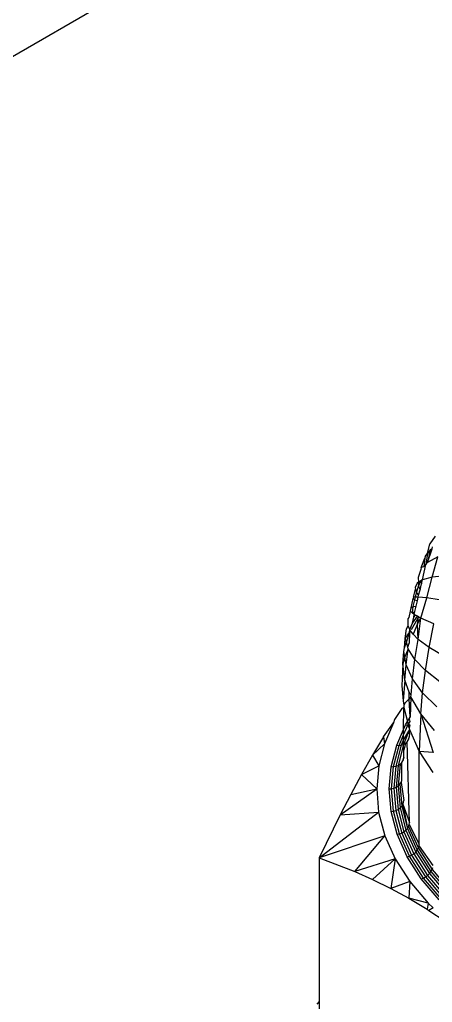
# Model space of a CAD drawing. Header units: millimetres. Extents: x 243 to 2849, y 203 to 3454.
# Drawn here: x 2139.64 to 2147.81, y 1682.94 to 1702.38 of the extents above; entities that cross this region are included whole.
import ezdxf

# ---------------------------------------------------------------- set-up
doc = ezdxf.new("R2010")
doc.units = ezdxf.units.MM

msp = doc.modelspace()

# ---------------------------------------------------------------- linework, layer by layer
for p, q in [((2153.706, 1709.847), (2120.413, 1690.625)), ((2147.862, 1692.162), (2147.759, 1692.007)), ((2147.714, 1691.637), (2147.804, 1691.912)), ((2147.715, 1691.821), (2147.759, 1692.007)), ((2147.804, 1691.912), (2147.765, 1691.888)), ((2147.804, 1691.912), (2147.813, 1691.952)), ((2147.59, 1691.54), (2147.657, 1691.723)), ((2147.657, 1691.723), (2147.638, 1691.557)), ((2147.669, 1691.761), (2147.657, 1691.723)), ((2147.669, 1691.761), (2147.715, 1691.821)), ((2147.715, 1691.821), (2147.679, 1691.6)), ((2147.765, 1691.888), (2147.714, 1691.637)), ((2147.918, 1691.75), (2147.714, 1691.637)), ((2147.765, 1691.888), (2147.715, 1691.821)), ((2147.802, 1691.349), (2147.918, 1691.75)), ((2147.59, 1691.54), (2147.584, 1691.501)), ((2147.638, 1691.557), (2147.59, 1691.54)), ((2147.617, 1691.3), (2147.679, 1691.6)), ((2147.679, 1691.6), (2147.638, 1691.557)), ((2147.679, 1691.6), (2147.714, 1691.637)), ((2147.584, 1691.501), (2147.527, 1691.345)), ((2147.527, 1691.345), (2147.532, 1691.248)), ((2147.802, 1691.349), (2147.617, 1691.3)), ((2147.697, 1690.939), (2147.802, 1691.349)), ((2148.062, 1691.375), (2147.802, 1691.349)), ((2147.506, 1691.231), (2147.468, 1691.144)), ((2147.468, 1691.144), (2147.476, 1691.115)), ((2147.498, 1691.04), (2147.537, 1691.174)), ((2147.532, 1691.248), (2147.506, 1691.231)), ((2147.583, 1691.279), (2147.532, 1691.248)), ((2147.532, 1691.248), (2147.537, 1691.174)), ((2147.537, 1691.174), (2147.583, 1691.279)), ((2147.537, 1691.174), (2147.566, 1691.101)), ((2147.566, 1691.101), (2147.596, 1691.219)), ((2147.617, 1691.3), (2147.583, 1691.279)), ((2147.583, 1691.279), (2147.596, 1691.219)), ((2147.596, 1691.219), (2147.617, 1691.3)), ((2147.388, 1690.741), (2147.429, 1690.928)), ((2147.435, 1690.955), (2147.429, 1690.928)), ((2147.429, 1690.928), (2147.463, 1690.904)), ((2147.435, 1690.955), (2147.476, 1691.115)), ((2147.476, 1690.956), (2147.435, 1690.955)), ((2147.463, 1690.904), (2147.476, 1690.956)), ((2147.476, 1691.115), (2147.498, 1691.04)), ((2147.476, 1690.956), (2147.498, 1691.04)), ((2147.528, 1690.956), (2147.476, 1690.956)), ((2147.498, 1691.04), (2147.537, 1690.991)), ((2147.512, 1690.883), (2147.528, 1690.956)), ((2147.528, 1690.956), (2147.537, 1690.991)), ((2147.697, 1690.939), (2147.528, 1690.956)), ((2147.537, 1690.991), (2147.566, 1691.101)), ((2147.583, 1690.539), (2147.697, 1690.939)), ((2147.941, 1690.903), (2147.697, 1690.939)), ((2147.374, 1690.678), (2147.388, 1690.741)), ((2147.388, 1690.741), (2147.432, 1690.767)), ((2147.418, 1690.639), (2147.432, 1690.767)), ((2147.432, 1690.767), (2147.463, 1690.904)), ((2147.432, 1690.767), (2147.488, 1690.777)), ((2147.463, 1690.904), (2147.512, 1690.883)), ((2147.464, 1690.669), (2147.488, 1690.777)), ((2147.488, 1690.777), (2147.512, 1690.883)), ((2147.33, 1690.526), (2147.35, 1690.553)), ((2147.35, 1690.553), (2147.374, 1690.678)), ((2147.418, 1690.639), (2147.374, 1690.678)), ((2147.418, 1690.639), (2147.464, 1690.669)), ((2147.451, 1690.61), (2147.418, 1690.639)), ((2147.419, 1690.443), (2147.514, 1690.576)), ((2147.419, 1690.443), (2147.441, 1690.558)), ((2147.441, 1690.558), (2147.451, 1690.61)), ((2147.441, 1690.558), (2147.477, 1690.596)), ((2147.451, 1690.61), (2147.464, 1690.669)), ((2147.514, 1690.576), (2147.451, 1690.61)), ((2147.543, 1690.561), (2147.514, 1690.576)), ((2147.517, 1690.429), (2147.583, 1690.539)), ((2147.521, 1690.535), (2147.543, 1690.561)), ((2147.527, 1690.119), (2147.583, 1690.539)), ((2147.583, 1690.539), (2147.543, 1690.561)), ((2147.835, 1690.428), (2147.583, 1690.539)), ((2147.298, 1690.326), (2147.329, 1690.388)), ((2147.329, 1690.388), (2147.33, 1690.526)), ((2147.364, 1690.314), (2147.329, 1690.388)), ((2147.364, 1690.314), (2147.419, 1690.443)), ((2147.395, 1690.316), (2147.521, 1690.535)), ((2147.517, 1690.429), (2147.429, 1690.223)), ((2147.521, 1690.535), (2147.517, 1690.429)), ((2147.527, 1690.119), (2147.517, 1690.429)), ((2147.745, 1689.959), (2147.835, 1690.428)), ((2147.274, 1690.134), (2147.298, 1690.326)), ((2147.274, 1690.134), (2147.359, 1690.253)), ((2147.295, 1690.064), (2147.359, 1690.253)), ((2147.359, 1690.253), (2147.35, 1690.044)), ((2147.359, 1690.253), (2147.364, 1690.314)), ((2147.359, 1690.253), (2147.378, 1690.286)), ((2147.378, 1690.286), (2147.364, 1690.314)), ((2147.429, 1690.223), (2147.378, 1690.286)), ((2147.527, 1690.119), (2147.429, 1690.223)), ((2147.247, 1689.881), (2147.257, 1689.953)), ((2147.257, 1689.953), (2147.274, 1690.134)), ((2147.257, 1689.953), (2147.295, 1690.064)), ((2147.295, 1690.064), (2147.274, 1690.134)), ((2147.325, 1689.962), (2147.295, 1690.064)), ((2147.325, 1689.962), (2147.35, 1690.044)), ((2147.333, 1689.935), (2147.325, 1689.962)), ((2147.464, 1689.722), (2147.527, 1690.119)), ((2147.745, 1689.959), (2147.527, 1690.119)), ((2147.672, 1689.502), (2147.745, 1689.959)), ((2148.038, 1689.79), (2147.745, 1689.959)), ((2147.224, 1689.638), (2147.247, 1689.881)), ((2147.266, 1689.772), (2147.224, 1689.638)), ((2147.266, 1689.772), (2147.247, 1689.881)), ((2147.333, 1689.935), (2147.266, 1689.772)), ((2147.293, 1689.615), (2147.266, 1689.772)), ((2147.293, 1689.615), (2147.333, 1689.935)), ((2147.464, 1689.722), (2147.333, 1689.935)), ((2147.224, 1689.638), (2147.207, 1689.203)), ((2147.265, 1689.313), (2147.224, 1689.638)), ((2147.265, 1689.313), (2147.293, 1689.615)), ((2147.416, 1689.341), (2147.293, 1689.615)), ((2147.416, 1689.341), (2147.464, 1689.722)), ((2147.672, 1689.502), (2147.464, 1689.722)), ((2147.617, 1689.063), (2147.672, 1689.502)), ((2147.957, 1689.277), (2147.672, 1689.502)), ((2147.207, 1689.203), (2147.232, 1688.905)), ((2147.265, 1689.313), (2147.232, 1688.905)), ((2147.35, 1689.073), (2147.265, 1689.313)), ((2147.387, 1689.021), (2147.416, 1689.341)), ((2147.617, 1689.063), (2147.416, 1689.341)), ((2147.387, 1689.021), (2147.35, 1689.073)), ((2147.35, 1688.945), (2147.35, 1689.073)), ((2147.383, 1688.981), (2147.35, 1688.945)), ((2147.383, 1688.981), (2147.367, 1688.578)), ((2147.383, 1688.981), (2147.387, 1689.021)), ((2147.579, 1688.648), (2147.383, 1688.981)), ((2147.579, 1688.648), (2147.617, 1689.063)), ((2147.895, 1688.784), (2147.617, 1689.063)), ((2147.232, 1688.905), (2147.246, 1688.816)), ((2147.246, 1688.816), (2147.244, 1688.77)), ((2147.274, 1688.862), (2147.246, 1688.816)), ((2147.35, 1688.945), (2147.274, 1688.862)), ((2147.367, 1688.578), (2147.35, 1688.945)), ((2147.207, 1688.752), (2147.057, 1688.537)), ((2147.244, 1688.77), (2147.207, 1688.752)), ((2147.239, 1688.337), (2147.244, 1688.77)), ((2147.244, 1688.77), (2147.316, 1688.493)), ((2147.579, 1688.648), (2147.55, 1687.903)), ((2147.579, 1688.648), (2147.827, 1687.884)), ((2147.852, 1688.318), (2147.579, 1688.648)), ((2146.839, 1688.19), (2147.038, 1688.47)), ((2147.038, 1688.47), (2146.86, 1688.053)), ((2147.057, 1688.537), (2147.038, 1688.47)), ((2147.239, 1688.337), (2147.278, 1688.429)), ((2147.24, 1688.234), (2147.321, 1688.425)), ((2147.278, 1688.429), (2147.316, 1688.493)), ((2147.278, 1688.429), (2147.321, 1688.425)), ((2147.316, 1688.493), (2147.35, 1688.55)), ((2147.316, 1688.493), (2147.321, 1688.425)), ((2147.35, 1688.473), (2147.321, 1688.425)), ((2147.321, 1688.425), (2147.361, 1688.428)), ((2147.321, 1688.425), (2147.35, 1688.362)), ((2147.35, 1688.55), (2147.367, 1688.578)), ((2147.35, 1688.55), (2147.364, 1688.496)), ((2147.364, 1688.496), (2147.35, 1688.473)), ((2147.35, 1688.362), (2147.35, 1688.473)), ((2147.361, 1688.428), (2147.35, 1688.362)), ((2147.105, 1688.025), (2147.239, 1688.337)), ((2147.15, 1688.023), (2147.24, 1688.234)), ((2147.24, 1688.234), (2147.239, 1688.337)), ((2147.358, 1688.334), (2147.239, 1688.043)), ((2147.241, 1688.138), (2147.24, 1688.234)), ((2147.358, 1688.334), (2147.241, 1688.138)), ((2147.35, 1688.362), (2147.358, 1688.334)), ((2147.358, 1688.25), (2147.35, 1688.201)), ((2147.358, 1688.334), (2147.55, 1687.903)), ((2147.358, 1688.25), (2147.358, 1688.334)), ((2146.839, 1688.19), (2146.622, 1687.826)), ((2146.622, 1687.826), (2146.86, 1688.053)), ((2146.86, 1688.053), (2146.747, 1687.615)), ((2146.839, 1688.19), (2146.86, 1688.053)), ((2146.996, 1687.601), (2147.105, 1688.025)), ((2147.041, 1687.602), (2147.15, 1688.023)), ((2147.195, 1688.029), (2147.087, 1687.61)), ((2147.105, 1688.025), (2147.15, 1688.023)), ((2147.239, 1688.043), (2147.132, 1687.627)), ((2147.15, 1688.023), (2147.195, 1688.029)), ((2147.241, 1688.138), (2147.195, 1688.029)), ((2147.195, 1688.029), (2147.239, 1688.043)), ((2147.239, 1688.043), (2147.241, 1688.138)), ((2147.239, 1688.043), (2147.278, 1688.065)), ((2147.243, 1687.928), (2147.239, 1688.043)), ((2147.278, 1688.065), (2147.243, 1687.928)), ((2147.278, 1688.065), (2147.31, 1688.094)), ((2147.31, 1688.094), (2147.333, 1688.128)), ((2147.358, 1686.497), (2147.31, 1688.094)), ((2147.35, 1688.201), (2147.333, 1688.128)), ((2147.333, 1688.128), (2147.346, 1688.164)), ((2147.35, 1688.201), (2147.346, 1688.164)), ((2146.622, 1687.826), (2146.407, 1687.446)), ((2146.622, 1687.826), (2146.747, 1687.615)), ((2147.245, 1687.791), (2147.243, 1687.928)), ((2147.827, 1687.884), (2147.55, 1687.903)), ((2147.55, 1687.903), (2147.82, 1687.483)), ((2147.55, 1686.066), (2147.55, 1687.903)), ((2147.087, 1687.61), (2147.132, 1687.627)), ((2147.132, 1687.627), (2147.094, 1687.196)), ((2147.132, 1687.627), (2147.172, 1687.651)), ((2147.172, 1687.651), (2147.134, 1687.222)), ((2147.172, 1687.651), (2147.204, 1687.681)), ((2147.204, 1687.681), (2147.227, 1687.717)), ((2147.207, 1687.491), (2147.204, 1687.681)), ((2147.245, 1687.791), (2147.227, 1687.717)), ((2147.227, 1687.717), (2147.24, 1687.754)), ((2147.24, 1687.754), (2147.245, 1687.791)), ((2146.407, 1687.446), (2146.195, 1687.053)), ((2146.407, 1687.446), (2146.747, 1687.615)), ((2146.407, 1687.446), (2146.707, 1687.163)), ((2146.747, 1687.615), (2146.707, 1687.163)), ((2146.957, 1687.162), (2146.996, 1687.601)), ((2146.996, 1687.601), (2147.041, 1687.602)), ((2147.003, 1687.166), (2147.041, 1687.602)), ((2147.041, 1687.602), (2147.087, 1687.61)), ((2147.087, 1687.61), (2147.049, 1687.177)), ((2147.207, 1687.366), (2147.207, 1687.491)), ((2147.134, 1687.222), (2147.167, 1687.255)), ((2147.167, 1687.255), (2147.19, 1687.291)), ((2147.167, 1687.255), (2147.203, 1686.819)), ((2147.19, 1687.291), (2147.203, 1687.329)), ((2147.19, 1687.291), (2147.244, 1686.933)), ((2147.203, 1687.329), (2147.207, 1687.366)), ((2145.984, 1686.646), (2146.707, 1687.163)), ((2146.195, 1687.053), (2145.984, 1686.646)), ((2146.195, 1687.053), (2146.707, 1687.163)), ((2146.707, 1687.163), (2146.746, 1686.7)), ((2146.957, 1687.162), (2147.003, 1687.166)), ((2146.995, 1686.715), (2146.957, 1687.162)), ((2147.003, 1687.166), (2147.049, 1687.177)), ((2147.04, 1686.721), (2147.003, 1687.166)), ((2147.049, 1687.177), (2147.094, 1687.196)), ((2147.049, 1687.177), (2147.087, 1686.734)), ((2147.094, 1687.196), (2147.134, 1687.222)), ((2147.094, 1687.196), (2147.131, 1686.756)), ((2147.134, 1687.222), (2147.171, 1686.784)), ((2147.203, 1686.819), (2147.226, 1686.857)), ((2147.226, 1686.857), (2147.24, 1686.896)), ((2147.226, 1686.857), (2147.318, 1686.381)), ((2147.226, 1686.857), (2147.358, 1686.497)), ((2147.24, 1686.896), (2147.244, 1686.933)), ((2145.567, 1685.801), (2146.746, 1686.7)), ((2145.984, 1686.646), (2146.746, 1686.7)), ((2146.746, 1686.7), (2146.867, 1686.236)), ((2146.995, 1686.715), (2147.04, 1686.721)), ((2147.113, 1686.264), (2146.995, 1686.715)), ((2147.04, 1686.721), (2147.087, 1686.734)), ((2147.157, 1686.273), (2147.04, 1686.721)), ((2147.087, 1686.734), (2147.131, 1686.756)), ((2147.087, 1686.734), (2147.203, 1686.289)), ((2147.131, 1686.756), (2147.171, 1686.784)), ((2147.131, 1686.756), (2147.247, 1686.313)), ((2147.171, 1686.784), (2147.203, 1686.819)), ((2147.171, 1686.784), (2147.286, 1686.344)), ((2147.203, 1686.819), (2147.318, 1686.381)), ((2145.984, 1686.646), (2145.567, 1685.801)), ((2147.34, 1686.42), (2147.353, 1686.46)), ((2147.353, 1686.46), (2147.358, 1686.497)), ((2147.353, 1686.46), (2147.55, 1686.066)), ((2147.113, 1686.264), (2147.157, 1686.273)), ((2147.311, 1685.819), (2147.113, 1686.264)), ((2147.157, 1686.273), (2147.203, 1686.289)), ((2147.355, 1685.83), (2147.157, 1686.273)), ((2147.203, 1686.289), (2147.247, 1686.313)), ((2147.203, 1686.289), (2147.399, 1685.849)), ((2147.247, 1686.313), (2147.286, 1686.344)), ((2147.247, 1686.313), (2147.442, 1685.875)), ((2147.286, 1686.344), (2147.318, 1686.381)), ((2147.286, 1686.344), (2147.48, 1685.909)), ((2147.318, 1686.381), (2147.34, 1686.42)), ((2147.318, 1686.381), (2147.511, 1685.947)), ((2147.34, 1686.42), (2147.533, 1685.988)), ((2146.867, 1686.236), (2145.567, 1685.801)), ((2146.272, 1685.527), (2146.867, 1686.236)), ((2146.867, 1686.236), (2147.073, 1685.775)), ((2147.546, 1686.028), (2147.55, 1686.066)), ((2147.399, 1685.849), (2147.442, 1685.875)), ((2147.442, 1685.875), (2147.48, 1685.909)), ((2147.442, 1685.875), (2147.716, 1685.449)), ((2147.48, 1685.909), (2147.511, 1685.947)), ((2147.48, 1685.909), (2147.752, 1685.485)), ((2147.511, 1685.947), (2147.533, 1685.988)), ((2147.511, 1685.947), (2147.782, 1685.525)), ((2147.533, 1685.988), (2147.546, 1686.028)), ((2147.533, 1685.988), (2147.803, 1685.567)), ((2147.546, 1686.028), (2147.82, 1685.646)), ((2145.567, 1685.801), (2146.272, 1685.527)), ((2145.567, 1685.801), (2145.567, 1682.959)), ((2147.073, 1685.775), (2146.272, 1685.527)), ((2147.073, 1685.775), (2146.627, 1685.368)), ((2147.073, 1685.775), (2146.984, 1685.192)), ((2147.073, 1685.775), (2147.36, 1685.328)), ((2147.311, 1685.819), (2147.355, 1685.83)), ((2147.59, 1685.385), (2147.311, 1685.819)), ((2147.355, 1685.83), (2147.399, 1685.849)), ((2147.632, 1685.399), (2147.355, 1685.83)), ((2147.399, 1685.849), (2147.674, 1685.42)), ((2146.272, 1685.527), (2146.627, 1685.368)), ((2147.716, 1685.449), (2147.752, 1685.485)), ((2147.752, 1685.485), (2147.782, 1685.525)), ((2147.752, 1685.485), (2148.099, 1685.079)), ((2147.782, 1685.525), (2147.803, 1685.567)), ((2147.782, 1685.525), (2148.127, 1685.121)), ((2147.803, 1685.567), (2147.816, 1685.608)), ((2147.803, 1685.567), (2148.148, 1685.164)), ((2146.627, 1685.368), (2146.984, 1685.192)), ((2147.36, 1685.328), (2146.984, 1685.192)), ((2147.36, 1685.328), (2147.342, 1684.997)), ((2147.36, 1685.328), (2147.727, 1684.899)), ((2147.59, 1685.385), (2147.632, 1685.399)), ((2147.945, 1684.97), (2147.59, 1685.385)), ((2147.632, 1685.399), (2147.674, 1685.42)), ((2147.984, 1684.986), (2147.632, 1685.399)), ((2147.674, 1685.42), (2147.716, 1685.449)), ((2147.674, 1685.42), (2148.025, 1685.01)), ((2147.716, 1685.449), (2148.064, 1685.042)), ((2146.984, 1685.192), (2147.342, 1684.997)), ((2147.727, 1684.899), (2147.342, 1684.997)), ((2147.342, 1684.997), (2147.703, 1684.783)), ((2147.727, 1684.899), (2147.703, 1684.783)), ((2147.727, 1684.899), (2147.828, 1684.806)), ((2147.703, 1684.783), (2147.739, 1684.759)), ((2147.828, 1684.806), (2147.739, 1684.759)), ((2147.739, 1684.759), (2148.065, 1684.548)), ((2145.567, 1682.959), (2145.521, 1682.905)), ((2145.567, 1682.959), (2145.567, 1680.436))]:
    msp.add_line(p, q)

doc.saveas('drawing.dxf')
